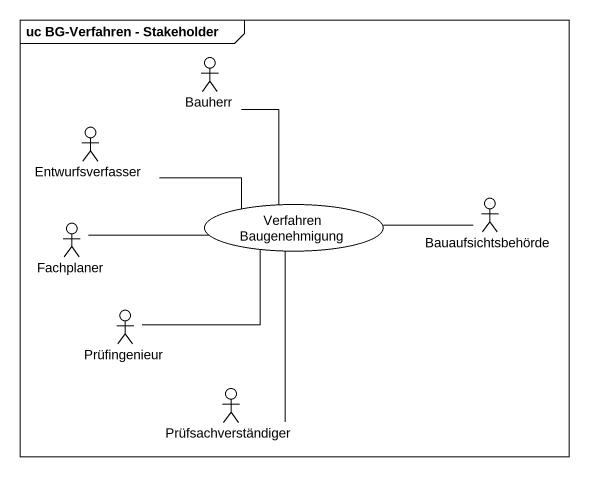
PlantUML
@startuml
mainframe uc BG-Verfahren - Stakeholder
actor Bauherr
actor Entwurfsverfasser
actor Fachplaner
usecase "Verfahren Baugenehmigung" as Verfahren_Baugenehmigung
actor Bauaufsichtsbehörde
actor Prüfingenieur
actor Prüfsachverständiger
Verfahren_Baugenehmigung -up- Bauherr
Verfahren_Baugenehmigung -left- Entwurfsverfasser
Verfahren_Baugenehmigung -left- Fachplaner
Verfahren_Baugenehmigung -right- Bauaufsichtsbehörde
Verfahren_Baugenehmigung -- Prüfingenieur
Verfahren_Baugenehmigung -- Prüfsachverständiger
@enduml
